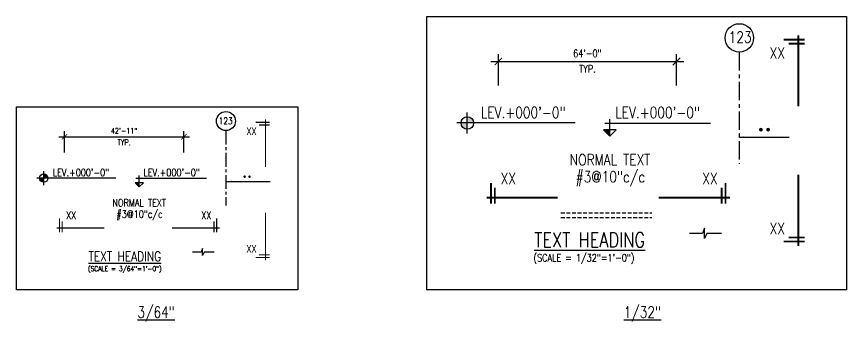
# Model space of a CAD drawing. Header units: inches. Extents: x 17147 to 26472, y -24737 to -16604.
# Drawn here: x 22893 to 26472, y -20569 to -19253 of the extents above; entities that cross this region are included whole.
import ezdxf

# ---------------------------------------------------------------- set-up
doc = ezdxf.new("R2010")
doc.units = ezdxf.units.IN
doc.header["$MEASUREMENT"] = 0
doc.linetypes.add('CENTER', pattern=[2, 1.25, -0.25, 0.25, -0.25])
doc.linetypes.add('HIDDEN', pattern=[0.375, 0.25, -0.125])
for name, color, linetype in [('BEAM', 3, 'HIDDEN'), ('BREAK', 1, 'Continuous'), ('DIM', 2, 'Continuous'), ('DOT', 2, 'Continuous'), ('Grids', 1, 'CENTER'), ('HEADING', 4, 'Continuous'), ('LEVEL', 2, 'Continuous'), ('SECMARK', 2, 'Continuous'), ('TEXT2', 3, 'Continuous'), ('TEXT3', 4, 'Continuous')]:
    doc.layers.add(name, color=color, linetype=linetype)
doc.styles.add('DIM 1_16 (A)', font='simplex.shx', dxfattribs={"width": 0.8})
doc.styles.add('DIM 1_32 (A)', font='simplex.shx', dxfattribs={"width": 0.8})
doc.styles.add('DIM 1_8 (A)', font='simplex.shx', dxfattribs={"width": 0.8})
doc.styles.add('DIM 3_32 (A)', font='simplex.shx', dxfattribs={"width": 0.8})
doc.styles.add('DIM 3_64 (A)', font='simplex.shx', dxfattribs={"width": 0.8})
doc.styles.add('DIM 3_8 (A)', font='simplex.shx', dxfattribs={"width": 0.8})
doc.dimstyles.new('DIM 1_16 (A)', dxfattribs={"dimtxt": 16, "dimasz": 16, "dimexe": 16, "dimexo": 16, "dimgap": 8, "dimtad": 1, "dimdec": 0, "dimzin": 3, "dimdsep": 46, "dimlunit": 4, "dimtxsty": 'DIM 1_16 (A)', "dimblk": 'ARCHTICK', "dimcen": 16, "dimdle": 16, "dimclrd": 2, "dimclre": 2, "dimclrt": 3, "dimadec": 0, "dimazin": 2, "dimtfac": 1, "dimtdec": 0, "dimtofl": 0, "dimtmove": 0, "dimatfit": 3, "dimfxl": 0, "dimtolj": 1, "dimtzin": 0, "dimlwd": -1, "dimlwe": -1, "dimarcsym": 0})
doc.dimstyles.new('DIM 1_32 (A)', dxfattribs={"dimtxt": 32, "dimasz": 32, "dimexe": 32, "dimexo": 32, "dimgap": 16, "dimtad": 1, "dimdec": 0, "dimzin": 3, "dimdsep": 46, "dimlunit": 4, "dimtxsty": 'DIM 1_32 (A)', "dimblk": 'ARCHTICK', "dimcen": 32, "dimdle": 32, "dimclrd": 2, "dimclre": 2, "dimclrt": 3, "dimadec": 0, "dimazin": 2, "dimtfac": 1, "dimtdec": 0, "dimtofl": 0, "dimtmove": 0, "dimatfit": 3, "dimfxl": 0, "dimtolj": 1, "dimtzin": 0, "dimlwd": -1, "dimlwe": -1, "dimarcsym": 0})
doc.dimstyles.new('DIM 3_64 (A)', dxfattribs={"dimtxt": 24, "dimasz": 24, "dimexe": 24, "dimexo": 24, "dimgap": 12, "dimtad": 1, "dimdec": 0, "dimzin": 3, "dimdsep": 46, "dimlunit": 4, "dimtxsty": 'DIM 3_64 (A)', "dimblk": 'ARCHTICK', "dimcen": 24, "dimdle": 24, "dimclrd": 2, "dimclre": 2, "dimclrt": 3, "dimadec": 0, "dimazin": 2, "dimtfac": 1, "dimtdec": 0, "dimtofl": 0, "dimtmove": 0, "dimatfit": 3, "dimfxl": 0, "dimtolj": 1, "dimtzin": 0, "dimlwd": -1, "dimlwe": -1, "dimarcsym": 0})

# ---------------------------------------------------------------- blocks, each defined once
blk = doc.blocks.new('_ARCHTICK')
at = {"color": 0, "linetype": 'ByBlock', "const_width": 0.15}
blk.add_lwpolyline([(-0.5, -0.5), (0.5, 0.5)], dxfattribs=at)
blk = doc.blocks.new('*D11')
at = {"layer": 'DEFPOINTS', "color": 0, "transparency": 16777216}
for p in [(23614.3, -19772.4), (23099.7, -19863.1), (23614.3, -19863.1)]:
    blk.add_point(p, dxfattribs=at)
at = {"layer": 'DIM', "color": 2, "transparency": 16777216}
for p, q in [((23099.7, -19839.1), (23099.7, -19748.4)), ((23614.3, -19839.1), (23614.3, -19748.4)), ((23075.7, -19772.4), (23638.3, -19772.4))]:
    blk.add_line(p, q, dxfattribs=at)
at = {"layer": 'DIM', "color": 2, "transparency": 16777216, "xscale": 24, "yscale": 24, "zscale": 24, "rotation": 180}
blk.add_blockref('_ARCHTICK', (23099.7, -19772.4), dxfattribs=at)
at = {"layer": 'DIM', "color": 2, "transparency": 16777216, "xscale": 24, "yscale": 24, "zscale": 24}
blk.add_blockref('_ARCHTICK', (23614.3, -19772.4), dxfattribs=at)
at = {"layer": 'DIM', "color": 3, "transparency": 16777216, "char_height": 24, "attachment_point": 5, "style": 'DIM 3_64 (A)'}
for s, insert in [('\\A1;42\'-11"', (23357, -19746.1)), ('\\A1;TYP.', (23357, -19796.4))]:
    blk.add_mtext(s, dxfattribs=dict(at, insert=insert))
blk = doc.blocks.new('*D12')
at = {"layer": 'DEFPOINTS', "color": 0, "transparency": 16777216}
for p in [(25739.3, -19447.1), (24971.1, -19582.5), (25739.3, -19582.5)]:
    blk.add_point(p, dxfattribs=at)
at = {"layer": 'DIM', "color": 2, "transparency": 16777216}
for p, q in [((24971.1, -19550.5), (24971.1, -19415.1)), ((25739.3, -19550.5), (25739.3, -19415.1)), ((24939.1, -19447.1), (25771.3, -19447.1))]:
    blk.add_line(p, q, dxfattribs=at)
at = {"layer": 'DIM', "color": 2, "transparency": 16777216, "xscale": 32, "yscale": 32, "zscale": 32, "rotation": 180}
blk.add_blockref('_ARCHTICK', (24971.1, -19447.1), dxfattribs=at)
at = {"layer": 'DIM', "color": 2, "transparency": 16777216, "xscale": 32, "yscale": 32, "zscale": 32}
blk.add_blockref('_ARCHTICK', (25739.3, -19447.1), dxfattribs=at)
at = {"layer": 'DIM', "color": 3, "transparency": 16777216, "char_height": 32, "attachment_point": 5, "style": 'DIM 1_32 (A)'}
for s, insert in [('\\A1;64\'-0"', (25355.2, -19412)), ('\\A1;TYP.', (25355.2, -19479.1))]:
    blk.add_mtext(s, dxfattribs=dict(at, insert=insert))

msp = doc.modelspace()

# ---------------------------------------------------------------- hatches: boundary and pattern name
at = {"layer": 'LEVEL'}
h = msp.add_hatch(color=2, dxfattribs=at)
h.paths.add_polyline_path([(24837.13144, -19712.26753), (24810.13144, -19712.26753, 0.4142135624), (24837.13144, -19739.26753)])
h.paths.add_polyline_path([(24837.13144, -19685.26753), (24837.13144, -19712.26753), (24864.13144, -19712.26753, 0.4142135624)])
for points in [[(25452.10207, -19768.69368), (25452.10207, -19742.38813), (25425.10207, -19742.38813)], [(23421.93044, -19987.89831), (23421.93044, -19970.27359), (23403.84044, -19970.27359)]]:
    msp.add_hatch(color=2, dxfattribs=at).paths.add_polyline_path(points)
h = msp.add_hatch(color=2, dxfattribs=at)
h.paths.add_polyline_path([(23009.90012, -19950.09279), (22991.81012, -19950.09279, 0.4142135624), (23009.90012, -19968.18279)])
h.paths.add_polyline_path([(23009.90012, -19932.00279), (23009.90012, -19950.09279), (23027.99012, -19950.09279, 0.4142135624)])

# ---------------------------------------------------------------- linework, layer by layer
for points in [[(24662.61988, -19253.34269), (26472.29066, -19253.34269), (26472.29066, -20432.95014), (24662.61988, -20432.95014)], [(22892.97738, -19642.61315), (24105.4568, -19642.61315), (24105.4568, -20432.95014), (22892.97738, -20432.95014)]]:
    msp.add_lwpolyline(points, close=True)
at = {"layer": 'BEAM', "ltscale": 64}
for p, q in [((25241.04777, -20100.05132), (25632.89151, -20100.05132)), ((25241.04777, -20120.52975), (25632.89151, -20120.52975))]:
    msp.add_line(p, q, dxfattribs=at)
at = {"layer": 'BREAK', "linetype": 'Continuous'}
for points in [[(25933.81104, -20188.74687), (25870.09831, -20188.74687), (25860.49831, -20210.72669), (25860.49831, -20166.76705), (25850.89831, -20188.74687), (25795.15621, -20188.74687)], [(23744.67545, -20269.33395), (23701.98792, -20269.33395), (23695.55592, -20284.06043), (23695.55592, -20254.60747), (23689.12392, -20269.33395), (23651.77671, -20269.33395)]]:
    msp.add_lwpolyline(points, dxfattribs=at)
at = {"layer": 'DOT'}
for points, const_width in [([(26099.40944, -19741.30393, 1), (26107.40944, -19741.30393, 1)], 8), ([(26130.6901, -19741.30393, 1), (26138.6901, -19741.30393, 1)], 8), ([(23874.01957, -19944.21933, 1), (23879.37957, -19944.21933, 1)], 5.36), ([(23894.97762, -19944.21933, 1), (23900.33762, -19944.21933, 1)], 5.36)]:
    msp.add_lwpolyline(points, format="xyb", close=True, dxfattribs=dict(at, const_width=const_width))
at = {"layer": 'Grids', "ltscale": 64}
msp.add_line((26010.43658, -19406.53713), (26010.43658, -19889.04072), dxfattribs=at)
at = {"layer": 'Grids', "ltscale": 48}
msp.add_line((23796.01456, -19745.25342), (23796.01456, -20068.53083), dxfattribs=at)
at = {"layer": 'Grids', "color": 2, "linetype": 'Continuous', "ltscale": 1.25}
for centre, radius in [((26010.43658, -19345.30451), 61.23262), ((23796.01456, -19704.22757), 41.02586)]:
    msp.add_circle(centre, radius, dxfattribs=at)
at = {"layer": 'LEVEL'}
for p, q in [((24837.13144, -19757.26753), (24837.13144, -19667.26753)), ((25302.12288, -19712.26753), (24792.13144, -19712.26753)), ((25430.39688, -19713.01653), (25885.47993, -19713.01653)), ((25452.10207, -19768.69368), (25452.10207, -19695.79863)), ((25452.10207, -19768.69368), (25425.10207, -19742.38813)), ((25479.10207, -19742.38813), (25425.10207, -19742.38813)), ((25452.10207, -19768.69368), (25479.10207, -19742.38813)), ((23009.90012, -19980.24279), (23009.90012, -19919.94279)), ((23321.44439, -19950.09279), (22979.75012, -19950.09279)), ((23421.93044, -19987.89831), (23403.84044, -19970.27359)), ((23440.02044, -19970.27359), (23403.84044, -19970.27359)), ((23407.38797, -19950.59462), (23712.29361, -19950.59462)), ((23421.93044, -19987.89831), (23421.93044, -19939.05863)), ((23421.93044, -19987.89831), (23440.02044, -19970.27359))]:
    msp.add_line(p, q, dxfattribs=at)
for centre, radius in [((24837.13144, -19712.26753), 27), ((23009.90012, -19950.09279), 18.09)]:
    msp.add_circle(centre, radius, dxfattribs=at)
at = {"layer": 'SECMARK'}
for points, const_width in [([(26202.11657, -19352.82239), (26291.73846, -19352.82239)], 8), ([(26265.33568, -19333.73048), (26265.33568, -19641.25241)], 8), ([(26222.59785, -19369.91742), (26291.73846, -19369.91742)], 8), ([(23924.44016, -19709.26455), (23984.48682, -19709.26455)], 5.36), ([(23938.16262, -19720.71822), (23984.48682, -19720.71822)], 5.36), ([(23966.79696, -19696.47296), (23966.79696, -19902.51266)], 5.36), ([(26265.33568, -20242.7962), (26265.33568, -19935.27426)], 8), ([(24939.00515, -19971.32011), (24939.00515, -20060.942)], 8), ([(25951.01821, -19971.32011), (25951.01821, -20060.942)], 8), ([(24956.10018, -19991.80139), (24956.10018, -20060.942)], 8), ([(25933.92318, -19991.80139), (25933.92318, -20060.942)], 8), ([(24919.91324, -20034.53922), (25227.43517, -20034.53922)], 8), ([(25970.11013, -20034.53922), (25662.58819, -20034.53922)], 8), ([(23966.79696, -20305.547), (23966.79696, -20099.5073)], 5.36), ([(23078.15551, -20123.65802), (23078.15551, -20183.70468)], 5.36), ([(23089.60918, -20137.38048), (23089.60918, -20183.70468)], 5.36), ([(23744.75059, -20137.38048), (23744.75059, -20183.70468)], 5.36), ([(23756.20426, -20123.65802), (23756.20426, -20183.70468)], 5.36), ([(23065.36392, -20166.01482), (23271.40362, -20166.01482)], 5.36), ([(23768.99584, -20166.01482), (23562.95614, -20166.01482)], 5.36), ([(26202.11657, -20223.70428), (26291.73846, -20223.70428)], 8), ([(26222.59785, -20206.60925), (26291.73846, -20206.60925)], 8), ([(23924.44016, -20292.75541), (23984.48682, -20292.75541)], 5.36), ([(23938.16262, -20281.30174), (23984.48682, -20281.30174)], 5.36)]:
    msp.add_lwpolyline(points, dxfattribs=dict(at, const_width=const_width))

# ---------------------------------------------------------------- texts
at = {"layer": 'HEADING', "width": 0.8}
for height, style, p in [(64, 'DIM 1_32 (A)', (25125.5689, -20248.40334)), (42, 'DIM 3_32 (A)', (23203.15322, -20309.30378))]:
    msp.add_text('%%UTEXT HEADING', height=height, dxfattribs=dict(at, style=style)).set_placement(p)
at = {"layer": 'TEXT2', "width": 0.8}
for s, height, style, p in [('NORMAL TEXT', 48, 'DIM 1_32 (A)', (25279.1243, -19895.1242)), ('#3@10"c/c', 48, 'DIM 1_32 (A)', (25304.73091, -19968.4737)), ('NORMAL TEXT', 32, 'DIM 3_32 (A)', (23306.03534, -20072.60676)), ('#3@10"c/c', 32, 'DIM 3_32 (A)', (23323.19177, -20121.75092)), ('(SCALE = 1/32"=1\'-0")', 32, 'DIM 1_32 (A)', (25122.46017, -20310.07152)), ('(SCALE = 3/64"=1\'-0")', 21, 'DIM 3_32 (A)', (23201.07037, -20351.87726))]:
    msp.add_text(s, height=height, dxfattribs=dict(at, style=style)).set_placement(p)
at = {"layer": 'TEXT3', "width": 0.8}
for s, height, style, p in [('123', 48, 'DIM 1_32 (A)', (25964.39717, -19366.09918)), ('XX', 48, 'DIM 1_32 (A)', (26141.95819, -19434.57484)), ('LEV.+000\'-0"', 48, 'DIM 1_32 (A)', (24895.63637, -19691.39573)), ('LEV.+000\'-0"', 48, 'DIM 1_32 (A)', (25475.5327, -19691.39573)), ('123', 28.944, 'DIM 3_32 (A)', (23765.16816, -19718.16)), ('XX', 32, 'DIM 3_32 (A)', (23884.13405, -19764.03869)), ('LEV.+000\'-0"', 32, 'DIM 3_32 (A)', (23049.09843, -19942.02219)), ('LEV.+000\'-0"', 32, 'DIM 3_32 (A)', (23439.88624, -19942.02219)), ('XX', 48, 'DIM 1_32 (A)', (24981.05535, -19976.04932)), ('XX', 48, 'DIM 1_32 (A)', (25851.42603, -19976.04932)), ('XX', 32, 'DIM 3_32 (A)', (23106.32914, -20126.82659)), ('XX', 32, 'DIM 3_32 (A)', (23689.4775, -20126.82659)), ('XX', 48, 'DIM 1_32 (A)', (26141.95819, -20191.51518)), ('XX', 32, 'DIM 3_32 (A)', (23884.13405, -20271.18871)), ('%%U3/64"', 48, 'DIM 3_8 (A)', (23414.3513, -20552.66621)), ('%%U1/32"', 48, 'DIM 1_8 (A)', (25511.7519, -20552.66621))]:
    msp.add_text(s, height=height, dxfattribs=dict(at, style=style)).set_placement(p)

# ---------------------------------------------------------------- dimensions: what is measured, and where the dimension line sits
at = {"layer": 'DIM'}
for base, p1, p2, dimstyle, picture, middle in [((25739.25141, -19447.06603), (24971.13558, -19582.47818), (25739.25141, -19582.47818), 'DIM 1_32 (A)', '*D12', (25355.19349, -19447.06603)), ((23614.3205, -19772.40779), (23099.6829, -19863.13393), (23614.3205, -19863.13393), 'DIM 3_64 (A)', '*D11', (23357.0017, -19772.40779))]:
    dim = msp.add_linear_dim(base=base, p1=p1, p2=p2, text='<>\\XTYP.', dimstyle=dimstyle, dxfattribs=at)
    dim.commit()
    dim.dimension.update_dxf_attribs({"geometry": picture, "text_midpoint": middle})

# ---------------------------------------------------------------- leaders
msp.add_leader([(26011.15326, -19772.95611), (26224.77052, -19772.95611)], dimstyle='DIM 1_16 (A)', override={"dimgap": 8, "dimtad": 0})
msp.add_leader([(23796.01456, -19965.42629), (23986.2626, -19965.42629)], dimstyle='DIM 3_64 (A)', dxfattribs=at)

doc.saveas('drawing.dxf')
